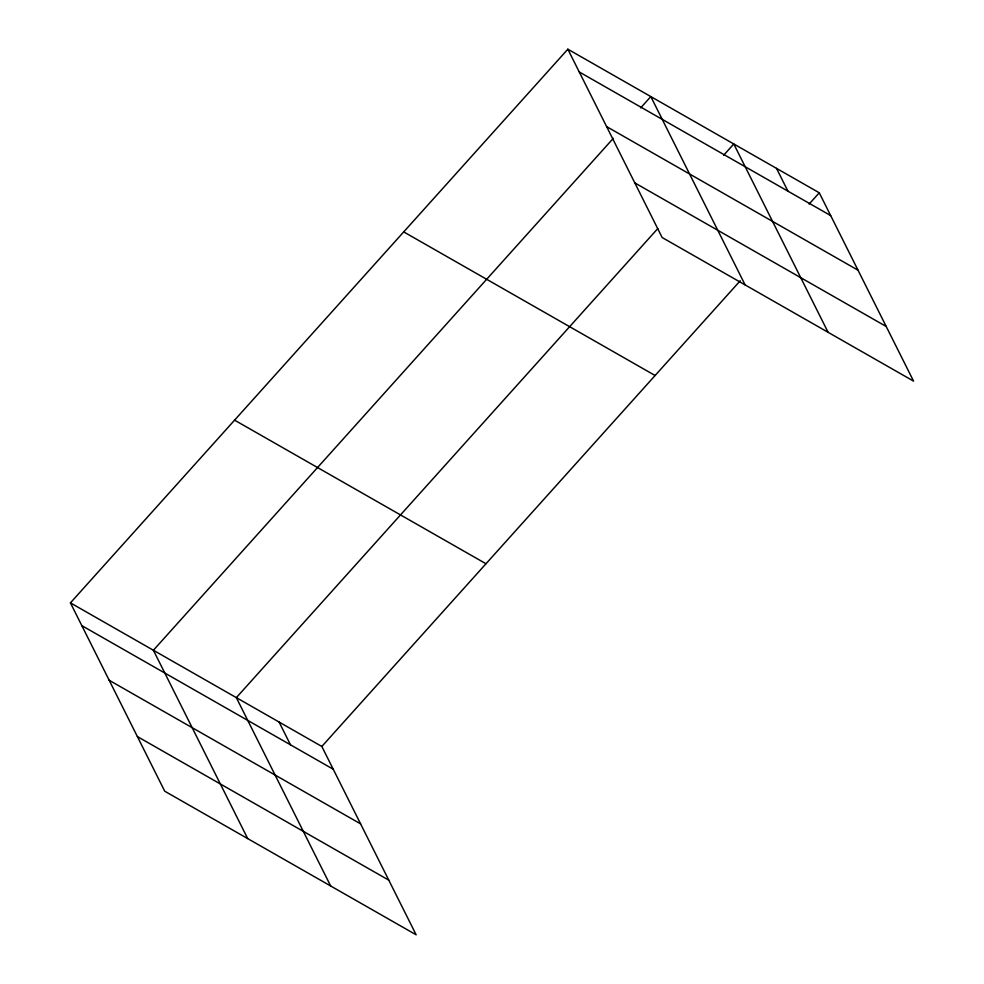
<?xml version="1.0" encoding="UTF-8"?>
<svg xmlns="http://www.w3.org/2000/svg" width="984" height="984" viewBox="0 0 984 984"><rect width="100%" height="100%" fill="white"/><g stroke="black" fill="none" stroke-linecap="round" stroke-linejoin="round"><path stroke-width="1.48" d="M70.43 602.872L321.829 746.462L416.146 934.8L164.734 791.21L70.43 602.872L567.854 49.2L819.266 192.79L913.57 381.128L662.171 237.538L567.854 49.2M613.327 138.314L153.393 650.252L247.697 838.589M640.695 107.859L650.818 96.592L745.134 284.93M657.792 228.559L236.345 697.644L330.661 885.981M723.658 155.251L733.781 143.971L828.097 332.309M321.829 746.462L740.226 280.772M809.131 204.069L819.266 192.79M579.269 71.967L830.668 215.57M606.624 126.604L858.023 270.206M634.815 182.901L886.215 326.491M403.711 231.904L655.11 375.507M234.573 420.156L485.985 563.746M81.832 625.639L333.232 769.23M109.187 680.276L360.587 823.866M137.379 736.573L388.778 880.163M776.524 168.387L787.926 191.154M279.087 722.047L290.489 744.826"/></g></svg>
